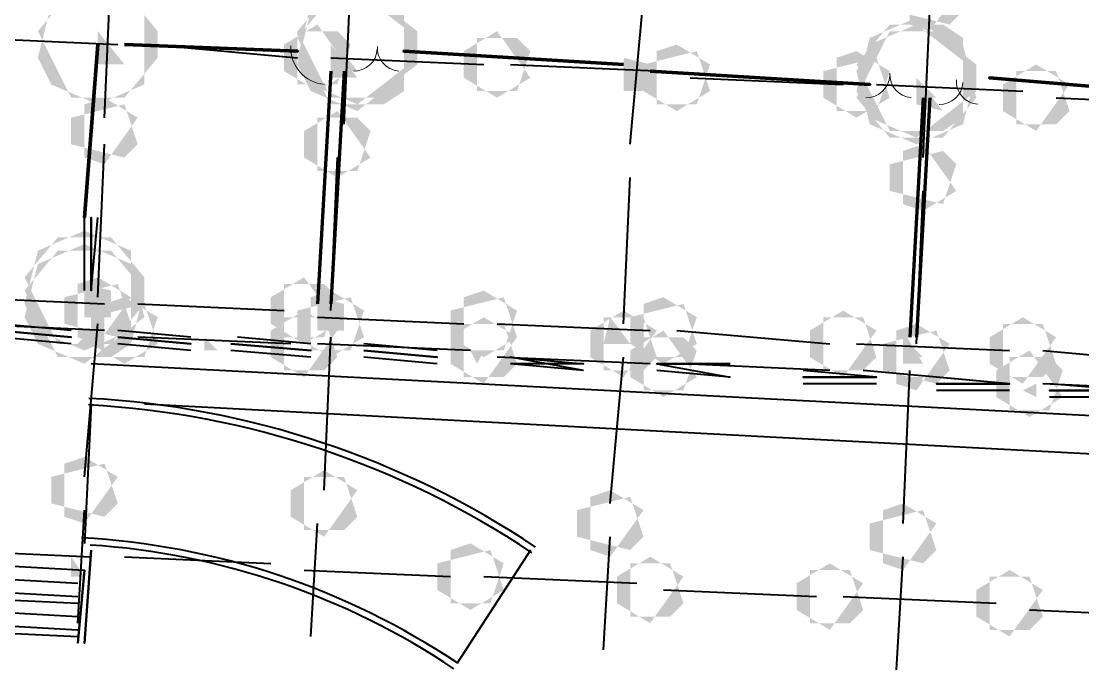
# Model space of a CAD drawing. Header units: metres. Extents: x 110 to 500, y 133 to 419.
# Drawn here: x 165.35 to 174.92, y 291.56 to 297.41 of the extents above; entities that cross this region are included whole.
import ezdxf

# ---------------------------------------------------------------- set-up
doc = ezdxf.new("R2010")
doc.units = ezdxf.units.M
for name, color, linetype in [('PDF_0', 7, 'Continuous'), ('PDF_COLU-HATCH', 7, 'Continuous'), ('PDF_COLU_GZ_HATCH', 7, 'Continuous'), ('PDF_DOTE', 7, 'Continuous'), ('PDF_GROUND', 7, 'Continuous'), ('PDF_PUB_HATCH', 7, 'Continuous'), ('PDF_STAIR', 7, 'Continuous'), ('PDF_WALL', 7, 'Continuous'), ('PDF_WINDOW', 7, 'Continuous')]:
    doc.layers.add(name, color=color, linetype=linetype)

msp = doc.modelspace()

# ---------------------------------------------------------------- hatches: boundary and pattern name
at = {"layer": 'PDF_COLU-HATCH'}
h = msp.add_hatch(color=7, dxfattribs=at)
h.paths.add_polyline_path([(166.04, 297.02), (166.28, 297.02), (166.28, 297.32), (166.04, 297.32)])
h.paths.add_polyline_path([(166.28, 297.02), (166.28, 297.32), (166.04, 297.32), (166.04, 297.32)])
h = msp.add_hatch(color=7, dxfattribs=at)
h.paths.add_polyline_path([(168.14, 296.9), (168.38, 296.9), (168.38, 297.2), (168.14, 297.2)])
h.paths.add_polyline_path([(168.38, 296.9), (168.38, 297.2), (168.14, 297.2), (168.14, 297.2)])
h = msp.add_hatch(color=7, dxfattribs=at)
h.paths.add_polyline_path([(170.78, 296.78), (170.96, 296.78), (170.78, 297.08), (170.78, 297.08)])
h.paths.add_polyline_path([(170.96, 296.78), (171.02, 297.02), (171.02, 297.02), (170.78, 297.08)])
h = msp.add_hatch(color=7, dxfattribs=at)
h.paths.add_polyline_path([(173.42, 296.66), (173.66, 296.6), (173.66, 296.9), (173.42, 296.9)])
h.paths.add_polyline_path([(173.66, 296.6), (173.66, 296.9), (173.42, 296.9), (173.42, 296.9)])
h = msp.add_hatch(color=7, dxfattribs=at)
h.paths.add_polyline_path([(165.92, 294.74), (166.16, 294.74), (165.92, 295.04), (165.92, 295.04)])
h.paths.add_polyline_path([(166.16, 294.74), (166.16, 294.98), (166.16, 294.98), (165.92, 295.04)])
h = msp.add_hatch(color=7, dxfattribs=at)
h.paths.add_polyline_path([(168.02, 294.62), (168.26, 294.62), (168.02, 294.92), (168.02, 294.92)])
h.paths.add_polyline_path([(168.26, 294.62), (168.26, 294.86), (168.26, 294.86), (168.02, 294.92)])
h = msp.add_hatch(color=7, dxfattribs=at)
h.paths.add_polyline_path([(170.6, 294.5), (170.84, 294.5), (170.9, 294.74), (170.66, 294.74)])
h.paths.add_polyline_path([(170.84, 294.5), (170.9, 294.74), (170.66, 294.74), (170.66, 294.74)])
h = msp.add_hatch(color=7, dxfattribs=at)
h.paths.add_polyline_path([(173.3, 294.32), (173.48, 294.32), (173.54, 294.62), (173.3, 294.62)])
h.paths.add_polyline_path([(173.48, 294.32), (173.54, 294.62), (173.3, 294.62), (173.3, 294.62)])
h = msp.add_hatch(color=7, dxfattribs=at)
h.paths.add_polyline_path([(165.8, 292.4), (165.92, 292.4), (165.92, 292.58), (165.8, 292.58)])
h.paths.add_polyline_path([(165.92, 292.4), (165.92, 292.58), (165.8, 292.58), (165.8, 292.58)])
at = {"layer": 'PDF_COLU_GZ_HATCH'}
for points in [[(165.86, 294.5), (165.98, 294.5), (165.98, 294.62)], [(169.46, 294.32), (169.52, 294.44), (169.4, 294.44)], [(173.42, 294.08), (173.48, 294.2), (173.36, 294.2)], [(174.38, 294.08), (174.5, 294.02), (174.5, 294.14)]]:
    msp.add_hatch(color=7, dxfattribs=at).paths.add_polyline_path(points)
h = msp.add_hatch(color=7, dxfattribs=at)
h.paths.add_polyline_path([(167, 294.44), (167.12, 294.44), (167.12, 294.56), (167, 294.56)])
h.paths.add_polyline_path([(167.12, 294.44), (167.12, 294.56), (167, 294.56), (167, 294.56)])
at = {"layer": 'PDF_DOTE'}
h = msp.add_hatch(color=7, dxfattribs=at)
h.paths.add_polyline_path([(173.24, 297.5), (173.72, 297.38), (173.84, 297.5), (173.72, 297.86), (173.24, 297.74)])
h.paths.add_polyline_path([(173.36, 297.38), (173.54, 297.32), (173.84, 297.74), (173.54, 297.92), (173.36, 297.86)])
h = msp.add_hatch(color=7, dxfattribs=at)
h.paths.add_polyline_path([(167.72, 296.96), (168.02, 296.78), (168.32, 296.96), (168.02, 297.38), (167.72, 297.2)])
h.paths.add_polyline_path([(167.84, 296.84), (168.2, 296.84), (168.32, 297.2), (168.2, 297.32), (167.84, 297.32)])
h = msp.add_hatch(color=7, dxfattribs=at)
h.paths.add_polyline_path([(169.34, 296.9), (169.64, 296.72), (169.94, 296.9), (169.64, 297.32), (169.34, 297.14)])
h.paths.add_polyline_path([(169.46, 296.78), (169.82, 296.78), (169.94, 297.14), (169.82, 297.26), (169.46, 297.26)])
h = msp.add_hatch(color=7, dxfattribs=at)
h.paths.add_polyline_path([(170.96, 296.78), (171.26, 296.6), (171.56, 296.78), (171.44, 297.14), (170.96, 297.02)])
h.paths.add_polyline_path([(171.08, 296.66), (171.44, 296.66), (171.56, 297.02), (171.26, 297.2), (171.08, 297.14)])
h = msp.add_hatch(color=7, dxfattribs=at)
h.paths.add_polyline_path([(172.58, 296.72), (172.88, 296.54), (173.18, 296.72), (173.06, 297.08), (172.58, 296.96)])
h.paths.add_polyline_path([(172.7, 296.6), (173.06, 296.6), (173.18, 296.96), (172.88, 297.14), (172.7, 297.08)])
h = msp.add_hatch(color=7, dxfattribs=at)
h.paths.add_polyline_path([(174.2, 296.6), (174.5, 296.42), (174.8, 296.84), (174.5, 297.02), (174.2, 296.84)])
h.paths.add_polyline_path([(174.32, 296.48), (174.68, 296.48), (174.8, 296.6), (174.68, 296.96), (174.32, 296.96)])
h = msp.add_hatch(color=7, dxfattribs=at)
h.paths.add_polyline_path([(165.8, 296.3), (166.28, 296.18), (166.4, 296.3), (166.28, 296.66), (165.8, 296.54)])
h.paths.add_polyline_path([(165.92, 296.18), (166.1, 296.12), (166.4, 296.54), (166.1, 296.72), (165.92, 296.66)])
h = msp.add_hatch(color=7, dxfattribs=at)
h.paths.add_polyline_path([(167.9, 296.18), (168.2, 296), (168.5, 296.18), (168.2, 296.6), (167.9, 296.42)])
h.paths.add_polyline_path([(168.02, 296.06), (168.38, 296.06), (168.5, 296.42), (168.38, 296.54), (168.02, 296.54)])
h = msp.add_hatch(color=7, dxfattribs=at)
h.paths.add_polyline_path([(173.18, 295.88), (173.66, 295.76), (173.78, 296.12), (173.66, 296.24), (173.18, 296.12)])
h.paths.add_polyline_path([(173.3, 295.76), (173.48, 295.7), (173.78, 295.88), (173.48, 296.3), (173.3, 296.24)])
h = msp.add_hatch(color=7, dxfattribs=at)
h.paths.add_polyline_path([(165.74, 294.68), (166.22, 294.56), (166.34, 294.68), (166.22, 295.04), (165.74, 294.92)])
h.paths.add_polyline_path([(165.86, 294.56), (166.04, 294.5), (166.34, 294.92), (166.04, 295.1), (165.86, 295.04)])
h = msp.add_hatch(color=7, dxfattribs=at)
h.paths.add_polyline_path([(167.6, 294.68), (167.9, 294.5), (168.2, 294.68), (167.9, 295.1), (167.6, 294.92)])
h.paths.add_polyline_path([(167.72, 294.56), (168.08, 294.56), (168.2, 294.92), (168.08, 295.04), (167.72, 295.04)])
h = msp.add_hatch(color=7, dxfattribs=at)
h.paths.add_polyline_path([(167.84, 294.56), (168.14, 294.38), (168.44, 294.56), (168.32, 294.92), (167.84, 294.8)])
h.paths.add_polyline_path([(167.96, 294.44), (168.32, 294.44), (168.44, 294.8), (168.14, 294.98), (167.96, 294.92)])
h = msp.add_hatch(color=7, dxfattribs=at)
h.paths.add_polyline_path([(169.22, 294.56), (169.52, 294.38), (169.82, 294.56), (169.7, 294.92), (169.22, 294.8)])
h.paths.add_polyline_path([(169.34, 294.44), (169.7, 294.44), (169.82, 294.8), (169.52, 294.98), (169.34, 294.92)])
h = msp.add_hatch(color=7, dxfattribs=at)
h.paths.add_polyline_path([(165.98, 294.5), (166.28, 294.32), (166.58, 294.5), (166.46, 294.86), (165.98, 294.74)])
h.paths.add_polyline_path([(166.1, 294.38), (166.46, 294.38), (166.58, 294.74), (166.28, 294.92), (166.1, 294.86)])
h = msp.add_hatch(color=7, dxfattribs=at)
h.paths.add_polyline_path([(170.84, 294.5), (171.14, 294.32), (171.44, 294.5), (171.32, 294.86), (170.84, 294.74)])
h.paths.add_polyline_path([(170.96, 294.38), (171.32, 294.38), (171.44, 294.74), (171.14, 294.92), (170.96, 294.86)])
h = msp.add_hatch(color=7, dxfattribs=at)
h.paths.add_polyline_path([(167.6, 294.38), (167.9, 294.2), (168.2, 294.62), (167.9, 294.8), (167.6, 294.62)])
h.paths.add_polyline_path([(167.72, 294.26), (168.08, 294.26), (168.2, 294.38), (168.08, 294.74), (167.72, 294.74)])
h = msp.add_hatch(color=7, dxfattribs=at)
h.paths.add_polyline_path([(170.48, 294.38), (170.78, 294.2), (171.08, 294.62), (170.78, 294.8), (170.48, 294.62)])
h.paths.add_polyline_path([(170.6, 294.26), (170.96, 294.26), (171.08, 294.38), (170.96, 294.74), (170.6, 294.74)])
h = msp.add_hatch(color=7, dxfattribs=at)
h.paths.add_polyline_path([(172.46, 294.38), (172.76, 294.2), (173.06, 294.62), (172.76, 294.8), (172.46, 294.62)])
h.paths.add_polyline_path([(172.58, 294.26), (172.94, 294.26), (173.06, 294.38), (172.94, 294.74), (172.58, 294.74)])
h = msp.add_hatch(color=7, dxfattribs=at)
h.paths.add_polyline_path([(169.22, 294.32), (169.52, 294.14), (169.82, 294.56), (169.52, 294.74), (169.22, 294.56)])
h.paths.add_polyline_path([(169.34, 294.2), (169.7, 294.2), (169.82, 294.32), (169.7, 294.68), (169.34, 294.68)])
h = msp.add_hatch(color=7, dxfattribs=at)
h.paths.add_polyline_path([(173.12, 294.26), (173.6, 294.14), (173.72, 294.26), (173.6, 294.62), (173.12, 294.5)])
h.paths.add_polyline_path([(173.24, 294.14), (173.42, 294.08), (173.72, 294.5), (173.42, 294.68), (173.24, 294.62)])
h = msp.add_hatch(color=7, dxfattribs=at)
h.paths.add_polyline_path([(174.08, 294.32), (174.38, 294.14), (174.68, 294.56), (174.38, 294.74), (174.08, 294.56)])
h.paths.add_polyline_path([(174.2, 294.2), (174.56, 294.2), (174.68, 294.32), (174.56, 294.68), (174.2, 294.68)])
h = msp.add_hatch(color=7, dxfattribs=at)
h.paths.add_polyline_path([(170.84, 294.2), (171.14, 294.02), (171.44, 294.2), (171.14, 294.62), (170.84, 294.44)])
h.paths.add_polyline_path([(170.96, 294.08), (171.32, 294.08), (171.44, 294.44), (171.32, 294.56), (170.96, 294.56)])
h = msp.add_hatch(color=7, dxfattribs=at)
h.paths.add_polyline_path([(174.14, 294.02), (174.44, 293.84), (174.74, 294.02), (174.44, 294.44), (174.14, 294.26)])
h.paths.add_polyline_path([(174.26, 293.9), (174.62, 293.9), (174.74, 294.26), (174.62, 294.38), (174.26, 294.38)])
h = msp.add_hatch(color=7, dxfattribs=at)
h.paths.add_polyline_path([(165.62, 293.06), (166.1, 292.94), (166.22, 293.06), (166.1, 293.42), (165.62, 293.3)])
h.paths.add_polyline_path([(165.74, 292.94), (165.92, 292.88), (166.22, 293.3), (165.92, 293.48), (165.74, 293.42)])
h = msp.add_hatch(color=7, dxfattribs=at)
h.paths.add_polyline_path([(167.78, 292.94), (168.08, 292.76), (168.38, 293.18), (168.08, 293.36), (167.78, 293.18)])
h.paths.add_polyline_path([(167.9, 292.82), (168.26, 292.82), (168.38, 292.94), (168.26, 293.3), (167.9, 293.3)])
h = msp.add_hatch(color=7, dxfattribs=at)
h.paths.add_polyline_path([(170.36, 292.76), (170.84, 292.64), (170.96, 292.76), (170.84, 293.12), (170.36, 293)])
h.paths.add_polyline_path([(170.48, 292.64), (170.66, 292.58), (170.96, 293), (170.66, 293.18), (170.48, 293.12)])
h = msp.add_hatch(color=7, dxfattribs=at)
h.paths.add_polyline_path([(173, 292.64), (173.48, 292.52), (173.6, 292.64), (173.48, 293), (173, 292.88)])
h.paths.add_polyline_path([(173.12, 292.52), (173.3, 292.46), (173.6, 292.88), (173.3, 293.06), (173.12, 293)])
h = msp.add_hatch(color=7, dxfattribs=at)
h.paths.add_polyline_path([(169.1, 292.28), (169.4, 292.1), (169.7, 292.28), (169.58, 292.64), (169.1, 292.52)])
h.paths.add_polyline_path([(169.22, 292.16), (169.58, 292.16), (169.7, 292.52), (169.4, 292.7), (169.22, 292.64)])
h = msp.add_hatch(color=7, dxfattribs=at)
h.paths.add_polyline_path([(170.72, 292.16), (171.02, 291.98), (171.32, 292.4), (171.02, 292.58), (170.72, 292.4)])
h.paths.add_polyline_path([(170.84, 292.04), (171.2, 292.04), (171.32, 292.16), (171.2, 292.52), (170.84, 292.52)])
h = msp.add_hatch(color=7, dxfattribs=at)
h.paths.add_polyline_path([(172.34, 292.1), (172.64, 291.92), (172.94, 292.34), (172.64, 292.52), (172.34, 292.34)])
h.paths.add_polyline_path([(172.46, 291.98), (172.82, 291.98), (172.94, 292.1), (172.82, 292.46), (172.46, 292.46)])
h = msp.add_hatch(color=7, dxfattribs=at)
h.paths.add_polyline_path([(173.96, 292.04), (174.26, 291.86), (174.56, 292.28), (174.26, 292.46), (173.96, 292.28)])
h.paths.add_polyline_path([(174.08, 291.92), (174.44, 291.92), (174.56, 292.04), (174.44, 292.4), (174.08, 292.4)])
at = {"layer": 'PDF_PUB_HATCH'}
h = msp.add_hatch(color=7, dxfattribs=at)
h.paths.add_polyline_path([(166.04, 297.08), (166.22, 297.08), (166.28, 297.32), (166.04, 297.32)])
h.paths.add_polyline_path([(166.22, 297.08), (166.28, 297.32), (166.04, 297.32), (166.04, 297.32)])
h = msp.add_hatch(color=7, dxfattribs=at)
h.paths.add_polyline_path([(168.14, 296.96), (168.38, 296.96), (168.38, 297.2), (168.2, 297.2)])
h.paths.add_polyline_path([(168.38, 296.96), (168.38, 297.2), (168.2, 297.2), (168.2, 297.2)])
h = msp.add_hatch(color=7, dxfattribs=at)
h.paths.add_polyline_path([(170.78, 296.84), (171.02, 296.84), (171.02, 297.02), (170.78, 297.02)])
h.paths.add_polyline_path([(171.02, 296.84), (171.02, 297.02), (170.78, 297.02), (170.78, 297.02)])
h = msp.add_hatch(color=7, dxfattribs=at)
h.paths.add_polyline_path([(173.42, 296.72), (173.6, 296.72), (173.6, 296.9), (173.42, 296.9)])
h.paths.add_polyline_path([(173.6, 296.72), (173.6, 296.9), (173.42, 296.9), (173.42, 296.9)])
h = msp.add_hatch(color=7, dxfattribs=at)
h.paths.add_polyline_path([(165.92, 294.8), (166.1, 294.74), (166.1, 294.98), (165.92, 294.98)])
h.paths.add_polyline_path([(166.1, 294.74), (166.1, 294.98), (165.92, 294.98), (165.92, 294.98)])
h = msp.add_hatch(color=7, dxfattribs=at)
h.paths.add_polyline_path([(168.02, 294.68), (168.26, 294.68), (168.26, 294.86), (168.02, 294.86)])
h.paths.add_polyline_path([(168.26, 294.68), (168.26, 294.86), (168.02, 294.86), (168.02, 294.86)])
h = msp.add_hatch(color=7, dxfattribs=at)
h.paths.add_polyline_path([(170.66, 294.5), (170.84, 294.5), (170.9, 294.74), (170.66, 294.74)])
h.paths.add_polyline_path([(170.84, 294.5), (170.9, 294.74), (170.66, 294.74), (170.66, 294.74)])
h = msp.add_hatch(color=7, dxfattribs=at)
h.paths.add_polyline_path([(173.3, 294.38), (173.48, 294.38), (173.48, 294.56), (173.3, 294.56)])
h.paths.add_polyline_path([(173.48, 294.38), (173.48, 294.56), (173.3, 294.56), (173.3, 294.56)])
at = {"layer": 'PDF_WALL'}
h = msp.add_hatch(color=7, dxfattribs=at)
h.paths.add_polyline_path([(165.5, 297.08), (165.62, 296.84), (166.04, 296.66), (166.46, 296.84), (166.46, 297.56), (166.04, 297.74), (165.62, 297.56)])
h.paths.add_polyline_path([(165.8, 296.72), (166.28, 296.72), (166.58, 297.08), (166.58, 297.32), (166.28, 297.68), (165.8, 297.68), (165.5, 297.32)])
h = msp.add_hatch(color=7, dxfattribs=at)
h.paths.add_polyline_path([(167.84, 297.08), (167.96, 296.84), (168.38, 296.66), (168.92, 297.08), (168.92, 297.32), (168.38, 297.74), (167.96, 297.56)])
h.paths.add_polyline_path([(168.14, 296.72), (168.62, 296.72), (168.8, 296.84), (168.8, 297.56), (168.62, 297.68), (168.14, 297.68), (167.84, 297.32)])
h = msp.add_hatch(color=7, dxfattribs=at)
h.paths.add_polyline_path([(167.84, 297.02), (167.96, 296.78), (168.38, 296.6), (168.92, 297.02), (168.92, 297.26), (168.38, 297.68), (167.96, 297.5)])
h.paths.add_polyline_path([(168.14, 296.66), (168.62, 296.66), (168.8, 296.78), (168.8, 297.5), (168.62, 297.62), (168.14, 297.62), (167.84, 297.26)])
h = msp.add_hatch(color=7, dxfattribs=at)
h.paths.add_polyline_path([(172.88, 296.78), (173, 296.54), (173.42, 296.36), (173.96, 296.78), (173.96, 297.02), (173.42, 297.44), (173, 297.26)])
h.paths.add_polyline_path([(173.18, 296.42), (173.66, 296.42), (173.84, 296.54), (173.84, 297.26), (173.66, 297.38), (173.18, 297.38), (172.88, 297.02)])
h = msp.add_hatch(color=7, dxfattribs=at)
h.paths.add_polyline_path([(173, 296.48), (173.42, 296.3), (173.84, 296.48), (173.96, 296.96), (173.42, 297.38), (173, 297.2), (172.88, 296.96)])
h.paths.add_polyline_path([(172.88, 296.72), (173.18, 296.36), (173.66, 296.36), (173.96, 296.72), (173.84, 297.2), (173.66, 297.32), (173.18, 297.32)])
h = msp.add_hatch(color=7, dxfattribs=at)
h.paths.add_polyline_path([(165.38, 294.86), (165.5, 294.62), (165.92, 294.44), (166.34, 294.62), (166.34, 295.34), (165.92, 295.52), (165.5, 295.34)])
h.paths.add_polyline_path([(165.68, 294.5), (166.16, 294.5), (166.46, 294.86), (166.46, 295.1), (166.16, 295.46), (165.68, 295.46), (165.38, 295.1)])
h = msp.add_hatch(color=7, dxfattribs=at)
h.paths.add_polyline_path([(165.38, 294.74), (165.5, 294.5), (165.92, 294.32), (166.46, 294.74), (166.34, 295.22), (165.92, 295.4), (165.5, 295.22)])
h.paths.add_polyline_path([(165.68, 294.38), (166.16, 294.38), (166.34, 294.5), (166.46, 294.98), (166.16, 295.34), (165.68, 295.34), (165.38, 294.98)])
h = msp.add_hatch(color=7, dxfattribs=at)
h.paths.add_polyline_path([(165.38, 294.74), (165.5, 294.5), (165.92, 294.32), (166.46, 294.74), (166.34, 295.22), (165.92, 295.4), (165.5, 295.22)])
h.paths.add_polyline_path([(165.68, 294.38), (166.16, 294.38), (166.34, 294.5), (166.46, 294.98), (166.16, 295.34), (165.68, 295.34), (165.38, 294.98)])

# ---------------------------------------------------------------- linework, layer by layer
at = {"layer": 'PDF_0', "color": 7, "lineweight": 40}
for points in [[(172.1, 300.74), (179, 300.38), (178.64, 293.66), (165.98, 294.32)], [(165.98, 293.96), (165.92, 292.7)], [(169.94, 292.64), (169.28, 291.62)]]:
    msp.add_lwpolyline(points, dxfattribs=at)
for points in [[(165.98, 292.64), (165.92, 291.8)], [(165.86, 291.8), (165.92, 292.46)]]:
    msp.add_lwpolyline(points, close=True, dxfattribs=at)
for centre, radius, start, end in [((165.5301, 286.0101), 8.0098, 56.19462, 86.91842), ((165.5301, 286.01), 7.9499, 56.19504, 86.91839), ((165.53, 286.01), 6.75, 56.19508, 86.91833), ((165.5299, 286.0097), 6.6903, 56.20655, 86.20895)]:
    msp.add_arc(centre, radius, start, end, dxfattribs=at)
at = {"layer": 'PDF_DOTE', "color": 1, "lineweight": 40}
for points in [[(166.1, 296.54), (166.16, 297.92)], [(168.26, 296.48), (168.32, 297.8)], [(170.84, 296.3), (170.96, 297.62)], [(173.48, 296.18), (173.54, 297.5)], [(164.9, 297.26), (166.22, 297.2)], [(166.52, 297.2), (167.84, 297.08)], [(168.14, 297.08), (169.52, 297.02)], [(169.76, 297.02), (171.14, 296.96)], [(171.38, 296.9), (172.76, 296.84)], [(173.06, 296.84), (174.38, 296.78)], [(174.68, 296.72), (176, 296.66)], [(166.04, 294.92), (166.1, 296.3)], [(168.14, 294.8), (168.2, 296.18)], [(170.78, 294.68), (170.84, 296)], [(173.42, 294.5), (173.48, 295.88)], [(164.78, 294.92), (166.1, 294.86)], [(166.4, 294.86), (167.72, 294.8)], [(166.1, 294.62), (164.78, 294.68)], [(165.92, 293.3), (166.04, 294.68)], [(168.02, 294.74), (169.34, 294.68)], [(169.64, 294.68), (171.02, 294.62)], [(171.26, 294.62), (172.64, 294.5)], [(167.78, 294.5), (166.4, 294.56)], [(169.4, 294.44), (168.02, 294.5)], [(168.08, 293.18), (168.14, 294.56)], [(172.88, 294.5), (174.26, 294.44)], [(171.02, 294.32), (169.64, 294.38)], [(170.66, 293.06), (170.78, 294.38)], [(174.56, 294.44), (175.88, 294.32)], [(172.64, 294.26), (171.32, 294.32)], [(174.26, 294.14), (172.94, 294.26)], [(173.3, 292.88), (173.36, 294.26)], [(175.88, 294.08), (174.56, 294.14)], [(165.86, 291.98), (165.92, 293)], [(167.96, 291.86), (168.02, 292.88)], [(170.6, 291.74), (170.66, 292.76)], [(164.66, 292.64), (165.98, 292.58)], [(166.28, 292.58), (167.6, 292.52)], [(173.24, 291.56), (173.3, 292.58)], [(167.9, 292.46), (169.22, 292.4)], [(169.52, 292.4), (170.9, 292.34)], [(171.14, 292.28), (172.52, 292.22)], [(172.76, 292.22), (174.14, 292.16)], [(174.44, 292.1), (175.76, 292.04)]]:
    msp.add_lwpolyline(points, dxfattribs=at)
at = {"layer": 'PDF_GROUND', "color": 2, "lineweight": 40}
msp.add_lwpolyline([(166.46, 293.96), (178.94, 293.3), (179.36, 300.68), (172.64, 301.1)], dxfattribs=at)
at = {"layer": 'PDF_STAIR', "color": 2, "lineweight": 40}
for points in [[(159.5, 292.82), (165.92, 292.46)], [(159.5, 292.7), (165.86, 292.34)], [(159.5, 292.58), (165.86, 292.22)], [(159.5, 292.46), (165.86, 292.16)], [(159.5, 292.4), (165.86, 292.04)], [(159.5, 292.28), (165.86, 291.92)], [(159.5, 292.16), (165.86, 291.86)]]:
    msp.add_lwpolyline(points, dxfattribs=at)
at = {"layer": 'PDF_WALL', "color": 5, "lineweight": 70}
for points in [[(166.04, 297.2), (165.92, 295.64)], [(166.28, 297.2), (167.84, 297.14)], [(170.78, 297.02), (168.8, 297.14)], [(171.02, 296.96), (173, 296.84)], [(175.52, 296.78), (174.08, 296.9)]]:
    msp.add_lwpolyline(points, close=True, dxfattribs=at)
for points in [[(168.14, 296.96), (168.02, 294.86)], [(168.26, 296.96), (168.14, 294.86)], [(173.48, 296.72), (173.36, 294.56)], [(173.54, 296.72), (173.42, 294.56)]]:
    msp.add_lwpolyline(points, dxfattribs=at)
at = {"layer": 'PDF_WINDOW', "color": 2, "lineweight": 40}
for points in [[(165.92, 294.98), (165.92, 295.64)], [(165.98, 294.98), (165.98, 295.64), (165.98, 294.98), (166.04, 295.64)], [(165.8, 294.62), (165.14, 294.68)], [(166.88, 294.56), (166.22, 294.62)], [(165.8, 294.5), (165.14, 294.56)], [(166.88, 294.44), (166.22, 294.5)], [(167.96, 294.5), (167.3, 294.56)], [(169.1, 294.44), (168.44, 294.5)], [(167.96, 294.38), (167.24, 294.44)], [(169.1, 294.32), (168.44, 294.38)], [(170.42, 294.26), (169.76, 294.38), (170.42, 294.32), (169.76, 294.32)], [(170.42, 294.26), (169.76, 294.32)], [(171.08, 294.32), (171.74, 294.2)], [(171.74, 294.2), (171.08, 294.26)], [(173.06, 294.2), (172.4, 294.2), (173.06, 294.2), (172.4, 294.26)], [(174.26, 294.14), (173.6, 294.14), (174.26, 294.14), (173.6, 294.2)], [(173.06, 294.14), (172.4, 294.14)], [(175.34, 294.08), (174.62, 294.08), (175.34, 294.08), (174.62, 294.14)], [(174.26, 294.08), (173.6, 294.08)], [(175.34, 294.02), (174.62, 294.02)]]:
    msp.add_lwpolyline(points, dxfattribs=at)
for points in [[(165.14, 294.62), (165.8, 294.56)], [(166.22, 294.56), (166.88, 294.5)], [(167.24, 294.5), (167.96, 294.44)], [(168.44, 294.44), (169.1, 294.38)], [(171.74, 294.32), (171.08, 294.32)]]:
    msp.add_lwpolyline(points, close=True, dxfattribs=at)
at = {"layer": 'PDF_WINDOW', "color": 2, "lineweight": 20}
for centre, radius, start, end in [((168.11, 297.17), 0.33, 176.92237, -94.54766), ((168.35, 297.17), 0.21, -91.60797, -3.0872), ((168.7701, 297.17), 0.21, 176.92408, -94.55447), ((172.97, 296.93), 0.21, -91.60797, -3.0872), ((173.39, 296.93), 0.21, 176.92408, -94.55447), ((173.99, 296.87), 0.21, 176.92408, -94.55447), ((173.63, 296.87), 0.21, -91.60797, -3.0872)]:
    msp.add_arc(centre, radius, start, end, dxfattribs=at)

doc.saveas('drawing.dxf')
